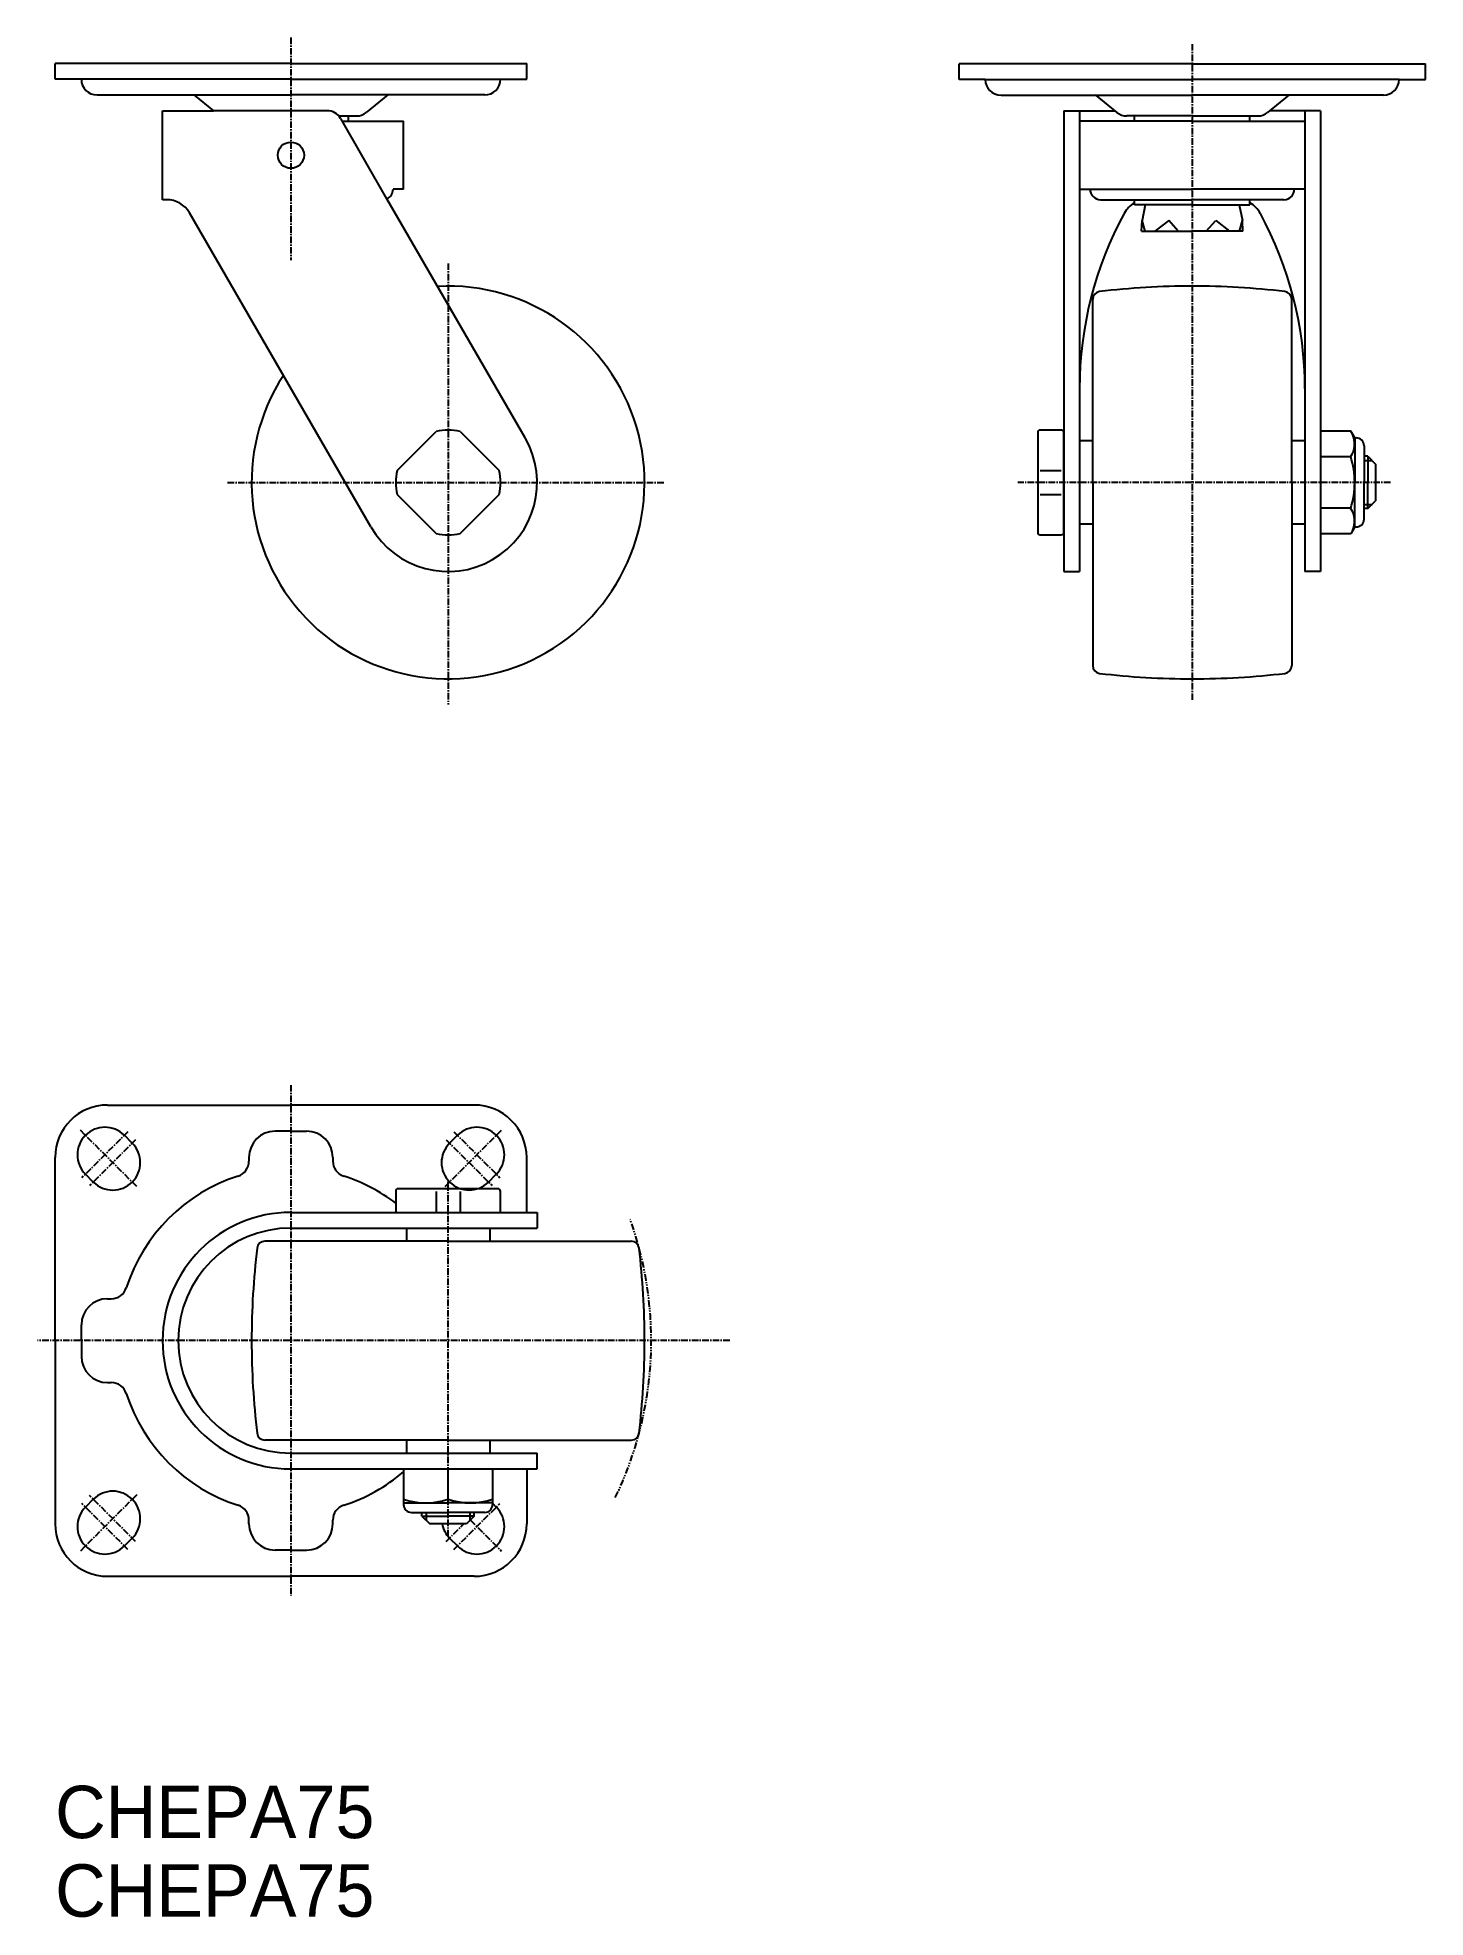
# Model space of a CAD drawing. Extents: x -2709 to -2444, y -149 to 210.
import ezdxf

# ---------------------------------------------------------------- set-up
doc = ezdxf.new("R2010")
doc.units = 0
doc.linetypes.add('CENTER', pattern=[2, 1.25, -0.25, 0.25, -0.25])
doc.linetypes.add('PHANTOM', pattern=[2.5, 1.25, -0.25, 0.25, -0.25, 0.25, -0.25])
doc.layers.get('0').update_dxf_attribs({"linetype": 'CONTINUOUS'})
doc.layers.add('CENTER', color=1, linetype='CENTER')

msp = doc.modelspace()

# ---------------------------------------------------------------- linework, layer by layer
at = {"color": 7, "linetype": 'CONTINUOUS'}
for p, q in [((-2705.44, 202.47), (-2705.44, 205.47)), ((-2660.44, 205.47), (-2705.44, 205.47)), ((-2660.44, 205.47), (-2615.44, 205.47)), ((-2615.44, 202.47), (-2615.44, 205.47)), ((-2488.4, 205.42), (-2532.9, 205.42)), ((-2532.9, 202.42), (-2532.9, 205.42)), ((-2488.4, 205.42), (-2443.9, 205.42)), ((-2443.9, 202.42), (-2443.9, 205.42)), ((-2660.44, 202.47), (-2705.44, 202.47)), ((-2660.44, 202.47), (-2615.44, 202.47)), ((-2527.9, 202.42), (-2532.9, 202.42)), ((-2527.9, 202.42), (-2488.4, 202.42)), ((-2448.9, 202.42), (-2488.4, 202.42)), ((-2448.9, 202.42), (-2443.9, 202.42)), ((-2697.44, 199.47), (-2660.44, 199.47)), ((-2678.94, 199.47), (-2675.24, 196.47)), ((-2623.44, 199.47), (-2660.44, 199.47)), ((-2641.94, 199.47), (-2646.05, 196.14)), ((-2524.9, 199.42), (-2488.4, 199.42)), ((-2506.9, 199.47), (-2502.79, 196.14)), ((-2451.9, 199.42), (-2488.4, 199.42)), ((-2469.9, 199.47), (-2474.01, 196.14)), ((-2684.94, 196.47), (-2675.24, 196.47)), ((-2684.94, 179.47), (-2684.94, 196.47)), ((-2653.54, 196.47), (-2675.24, 196.47)), ((-2651.3, 195.47), (-2647.94, 195.47)), ((-2642.1, 179.66), (-2650.94, 194.97)), ((-2650.65, 194.47), (-2638.94, 194.47)), ((-2649.44, 194.47), (-2649.44, 195.47)), ((-2638.94, 181.47), (-2638.94, 194.47)), ((-2512.9, 196.47), (-2512.9, 108.47)), ((-2512.9, 196.47), (-2503.2, 196.47)), ((-2509.9, 196.47), (-2509.9, 108.47)), ((-2488.4, 194.47), (-2509.9, 194.47)), ((-2488.4, 195.47), (-2500.9, 195.47)), ((-2499.4, 194.47), (-2499.4, 195.47)), ((-2488.4, 195.47), (-2475.9, 195.47)), ((-2488.4, 194.47), (-2466.9, 194.47)), ((-2477.4, 194.47), (-2477.4, 195.47)), ((-2463.9, 196.47), (-2473.61, 196.47)), ((-2466.9, 196.47), (-2466.9, 108.47)), ((-2463.9, 196.47), (-2463.9, 108.47)), ((-2615.72, 133.97), (-2642.1, 179.66)), ((-2638.94, 181.47), (-2640.94, 181.47)), ((-2509.9, 181.47), (-2488.4, 181.47)), ((-2466.9, 181.47), (-2488.4, 181.47)), ((-2684.14, 179.47), (-2684.94, 179.47)), ((-2645.17, 116.97), (-2679.81, 176.97)), ((-2505.9, 179.47), (-2488.4, 179.47)), ((-2499.4, 178.47), (-2499.4, 179.47)), ((-2488.4, 178.47), (-2499.4, 178.47)), ((-2497.38, 178.47), (-2497.99, 175.47)), ((-2470.9, 179.47), (-2488.4, 179.47)), ((-2488.4, 178.47), (-2477.4, 178.47)), ((-2479.42, 178.47), (-2478.81, 175.47)), ((-2477.4, 178.47), (-2477.4, 179.47)), ((-2498.09, 173.47), (-2497.99, 175.47)), ((-2498.09, 173.47), (-2488.4, 173.47)), ((-2497.4, 173.47), (-2497.99, 175.47)), ((-2492.9, 175.47), (-2495.54, 173.47)), ((-2491.08, 173.47), (-2492.9, 175.47)), ((-2478.72, 173.47), (-2488.4, 173.47)), ((-2485.73, 173.47), (-2483.9, 175.47)), ((-2483.9, 175.47), (-2481.27, 173.47)), ((-2479.4, 173.47), (-2478.81, 175.47)), ((-2478.72, 173.47), (-2478.81, 175.47)), ((-2507.4, 125.47), (-2507.4, 160.44)), ((-2469.4, 125.47), (-2469.4, 160.44)), ((-2512.9, 137.97), (-2512.9, 112.97)), ((-2640.18, 127.76), (-2632.73, 135.21)), ((-2628.16, 135.21), (-2620.71, 127.76)), ((-2517.9, 134.97), (-2517.9, 115.97)), ((-2513.4, 135.47), (-2517.4, 135.47)), ((-2512.9, 115.97), (-2512.9, 134.97)), ((-2507.4, 133.42), (-2509.9, 133.42)), ((-2466.9, 133.42), (-2469.4, 133.42)), ((-2458.16, 135.29), (-2463.9, 135.29)), ((-2457.4, 133.97), (-2458.16, 135.29)), ((-2457.4, 133.97), (-2457.1, 133.97)), ((-2457.4, 133.97), (-2457.4, 125.47)), ((-2458.16, 130.38), (-2463.9, 130.38)), ((-2455.6, 132.47), (-2455.6, 125.47)), ((-2454.9, 130.47), (-2455.6, 130.47)), ((-2454.9, 130.47), (-2454.9, 125.47)), ((-2454.9, 130.47), (-2453.4, 128.97)), ((-2453.4, 128.97), (-2453.4, 121.97)), ((-2640.18, 123.19), (-2632.73, 115.74)), ((-2628.16, 115.74), (-2620.71, 123.19)), ((-2507.4, 125.47), (-2507.4, 90.51)), ((-2469.4, 125.47), (-2469.4, 90.51)), ((-2457.4, 116.97), (-2457.4, 125.47)), ((-2455.6, 118.47), (-2455.6, 125.47)), ((-2454.9, 120.47), (-2454.9, 125.47)), ((-2458.16, 120.57), (-2463.9, 120.57)), ((-2454.9, 120.47), (-2455.6, 120.47)), ((-2454.9, 120.47), (-2453.4, 121.97)), ((-2517.4, 115.47), (-2513.4, 115.47)), ((-2507.4, 117.52), (-2509.9, 117.52)), ((-2466.9, 117.52), (-2469.4, 117.52)), ((-2458.16, 115.66), (-2463.9, 115.66)), ((-2457.4, 116.97), (-2458.16, 115.66)), ((-2457.4, 116.97), (-2457.1, 116.97)), ((-2512.9, 108.47), (-2509.9, 108.47)), ((-2463.9, 108.47), (-2466.9, 108.47)), ((-2695.44, 6.59), (-2660.44, 6.59)), ((-2625.44, 6.59), (-2660.44, 6.59)), ((-2690.73, -0.69), (-2692.23, 0.81)), ((-2660.44, 1.59), (-2663.44, 1.59)), ((-2660.44, 1.59), (-2657.44, 1.59)), ((-2630.16, -0.69), (-2628.66, 0.81)), ((-2705.44, -38.41), (-2705.44, -3.41)), ((-2668.44, -3.41), (-2668.44, -4.13)), ((-2652.44, -3.41), (-2652.44, -4.13)), ((-2615.44, -13.91), (-2615.44, -3.41)), ((-2698.16, -8.12), (-2699.66, -6.62)), ((-2622.73, -8.12), (-2621.23, -6.62)), ((-2640.44, -9.91), (-2640.44, -13.91)), ((-2620.94, -9.41), (-2639.94, -9.41)), ((-2620.44, -13.91), (-2620.44, -9.91)), ((-2660.44, -13.91), (-2613.44, -13.91)), ((-2613.44, -13.91), (-2613.44, -16.91)), ((-2660.44, -16.91), (-2613.44, -16.91)), ((-2638.39, -16.91), (-2638.39, -19.41)), ((-2622.49, -16.91), (-2622.49, -19.41)), ((-2630.44, -19.41), (-2665.41, -19.41)), ((-2630.44, -19.41), (-2595.48, -19.41)), ((-2695.44, -30.41), (-2694.72, -30.41)), ((-2700.44, -38.41), (-2700.44, -35.41)), ((-2705.44, -38.41), (-2705.44, -73.41)), ((-2700.44, -38.41), (-2700.44, -41.41)), ((-2695.44, -46.41), (-2694.72, -46.41)), ((-2630.44, -57.41), (-2665.41, -57.41)), ((-2638.39, -57.41), (-2638.39, -59.91)), ((-2630.44, -57.41), (-2595.48, -57.41)), ((-2622.49, -57.41), (-2622.49, -59.91)), ((-2660.44, -59.91), (-2613.44, -59.91)), ((-2613.44, -62.91), (-2613.44, -59.91)), ((-2660.44, -62.91), (-2613.44, -62.91)), ((-2638.94, -62.91), (-2638.94, -69.71)), ((-2630.44, -68.65), (-2630.44, -62.91)), ((-2621.94, -62.91), (-2621.94, -69.71)), ((-2615.44, -62.91), (-2615.44, -73.41)), ((-2698.16, -68.69), (-2699.66, -70.19)), ((-2638.94, -69.41), (-2630.44, -69.41)), ((-2637.44, -71.21), (-2630.44, -71.21)), ((-2635.44, -71.91), (-2635.44, -71.21)), ((-2621.94, -69.41), (-2630.44, -69.41)), ((-2623.44, -71.21), (-2630.44, -71.21)), ((-2625.44, -71.91), (-2625.44, -71.21)), ((-2622.02, -69.41), (-2621.23, -70.19)), ((-2668.44, -73.41), (-2668.44, -72.68)), ((-2652.44, -73.41), (-2652.44, -72.68)), ((-2635.44, -71.91), (-2630.44, -71.91)), ((-2635.44, -71.91), (-2633.94, -73.41)), ((-2626.94, -73.41), (-2633.94, -73.41)), ((-2625.44, -71.91), (-2630.44, -71.91)), ((-2625.44, -71.91), (-2626.94, -73.41)), ((-2690.73, -76.12), (-2692.23, -77.62)), ((-2660.44, -78.41), (-2663.44, -78.41)), ((-2660.44, -78.41), (-2657.44, -78.41)), ((-2630.16, -76.12), (-2628.66, -77.62)), ((-2695.44, -83.41), (-2660.44, -83.41)), ((-2625.44, -83.41), (-2660.44, -83.41))]:
    msp.add_line(p, q, dxfattribs=at)
at = {"color": 3, "linetype": 'CONTINUOUS'}
for p, q in [((-2455.6, 129.66), (-2454.09, 129.66)), ((-2517.4, 127.76), (-2513.4, 127.76)), ((-2517.4, 123.19), (-2513.4, 123.19)), ((-2455.6, 121.28), (-2454.09, 121.28)), ((-2632.73, -9.91), (-2632.73, -13.91)), ((-2628.16, -9.91), (-2628.16, -13.91)), ((-2634.63, -71.21), (-2634.63, -72.72)), ((-2626.26, -71.21), (-2626.26, -72.72))]:
    msp.add_line(p, q, dxfattribs=at)
msp.add_circle((-2660.44, 187.97), 2.5, dxfattribs=at)
at = {"color": 7, "linetype": 'CONTINUOUS'}
for centre, radius, start, end in [((-2697.44, 202.47), 3, 180, 270), ((-2623.44, 202.47), 3, 270, 0), ((-2524.9, 202.42), 3, 180, 270), ((-2451.9, 202.42), 3, 270, 0), ((-2653.54, 193.47), 3, 30, 90), ((-2647.94, 198.47), 3, 270, 309.0133), ((-2500.9, 198.47), 3, 230.9867, 270), ((-2475.9, 198.47), 3, 270, 309.0133), ((-2642.94, 181.47), 2, 294.9893, 0), ((-2505.9, 181.47), 2, 180, 270), ((-2470.9, 181.47), 2, 270, 0), ((-2684.14, 174.47), 5, 30, 90), ((-2439.96, 143.43), 69.94, 151.4473, 180), ((-2497.01, 174.47), 5, 118.6588, 151.4473), ((-2479.8, 174.47), 5, 28.5527, 61.3412), ((-2536.84, 143.43), 69.94, 0, 28.5527), ((-2630.44, 125.47), 37.5, 146.9577, 93.0423), ((-2505.9, 160.44), 1.5, 96.7678, 180), ((-2488.4, 12.97), 150, 90, 96.7678), ((-2488.4, 12.97), 150, 83.2322, 90), ((-2470.9, 160.44), 1.5, 0, 83.2322), ((-2630.44, 125.47), 17, 210, 30), ((-2630.44, 125.47), 10, 76.7883, 103.2117), ((-2517.4, 134.97), 0.5, 90, 180), ((-2513.4, 134.97), 0.5, 0, 90), ((-2461.75, 132.83), 4.34, 325.6158, 25.6158), ((-2457.1, 132.47), 1.5, 0, 90), ((-2473.64, 125.47), 16.24, 0, 17.588), ((-2630.44, 125.47), 10, 166.7883, 193.2117), ((-2630.44, 125.47), 10, 346.7883, 13.2117), ((-2473.64, 125.47), 16.24, 342.412, 0), ((-2461.75, 118.11), 4.34, 334.3842, 34.3842), ((-2457.1, 118.47), 1.5, 270, 0), ((-2630.44, 125.47), 10, 256.7883, 283.2117), ((-2517.4, 115.97), 0.5, 180, 270), ((-2513.4, 115.97), 0.5, 270, 0), ((-2505.9, 90.51), 1.5, 180, 263.2322), ((-2470.9, 90.51), 1.5, 276.7678, 0), ((-2488.4, 237.97), 150, 263.2322, 270), ((-2488.4, 237.97), 150, 270, 276.7678), ((-2695.44, -3.41), 10, 90, 180), ((-2625.44, -3.41), 10, 0, 90), ((-2695.94, -2.91), 5.25, 45, 225), ((-2663.44, -3.41), 5, 90, 180), ((-2657.44, -3.41), 5, 0, 90), ((-2624.94, -2.91), 5.25, 315, 135), ((-2694.44, -4.41), 5.25, 225, 45), ((-2626.44, -4.41), 5.25, 135, 315), ((-2660.44, -38.41), 33, 107.7916, 162.2084), ((-2671.44, -4.13), 3, 287.7916, 0), ((-2649.44, -4.13), 3, 180, 252.2084), ((-2660.44, -38.41), 33, 52.6948, 72.2084), ((-2639.94, -9.91), 0.5, 90, 180), ((-2620.94, -9.91), 0.5, 0, 90), ((-2660.44, -38.41), 24.5, 90, 180), ((-2660.44, -38.41), 21.5, 90, 270), ((-2517.94, -38.41), 150, 173.2322, 180), ((-2665.41, -20.91), 1.5, 90, 173.2322), ((-2595.48, -20.91), 1.5, 6.7678, 90), ((-2742.94, -38.41), 150, 0, 6.7678), ((-2694.72, -27.41), 3, 270, 342.2084), ((-2695.44, -35.41), 5, 90, 180), ((-2660.44, -38.41), 24.5, 180, 270), ((-2517.94, -38.41), 150, 180, 186.7678), ((-2742.94, -38.41), 150, 353.2322, 0), ((-2695.44, -41.41), 5, 180, 270), ((-2694.72, -49.41), 3, 17.7916, 90), ((-2660.44, -38.41), 33, 197.7916, 252.2084), ((-2665.41, -55.91), 1.5, 186.7678, 270), ((-2595.48, -55.91), 1.5, 270, 353.2322), ((-2660.44, -38.41), 33, 287.7916, 310.6559), ((-2694.44, -72.41), 5.25, 315, 135), ((-2695.94, -73.91), 5.25, 135, 315), ((-2671.44, -72.68), 3, 0, 72.2084), ((-2649.44, -72.68), 3, 107.7916, 180), ((-2634.69, -57.13), 12.28, 249.7438, 290.2562), ((-2637.44, -69.71), 1.5, 180, 270), ((-2626.19, -57.13), 12.28, 249.7438, 290.2562), ((-2624.94, -73.91), 5.25, 225, 45), ((-2623.44, -69.71), 1.5, 270, 0), ((-2695.44, -73.41), 10, 180, 270), ((-2663.44, -73.41), 5, 180, 270), ((-2657.44, -73.41), 5, 270, 0), ((-2626.44, -72.41), 5.25, 190.9806, 225), ((-2625.44, -73.41), 10, 270, 0)]:
    msp.add_arc(centre, radius, start, end, dxfattribs=at)
at = {"color": 3, "linetype": 'PHANTOM'}
msp.add_arc((-2660.44, -38.41), 68.78, 334.1751, 19.666, dxfattribs=at)
at = {"layer": 'CENTER', "color": 1, "linetype": 'CENTER'}
for p, q in [((-2660.44, 210.42), (-2660.44, 167.94)), ((-2488.4, 209.2), (-2488.4, 83.84)), ((-2630.44, 167.3), (-2630.44, 83.09)), ((-2672.53, 125.47), (-2589.07, 125.47)), ((-2450.57, 125.47), (-2521.7, 125.47)), ((-2660.44, 10.41), (-2660.44, -87.11)), ((-2689.87, -8.98), (-2700.63, 1.78)), ((-2691.58, 1.46), (-2700.35, -7.31)), ((-2631.02, -8.98), (-2620.25, 1.78)), ((-2629.31, 1.46), (-2620.53, -7.31)), ((-2690.08, -0.04), (-2698.85, -8.81)), ((-2630.81, -0.04), (-2622.03, -8.81)), ((-2630.44, -75.81), (-2630.44, -7.81)), ((-2576.67, -38.41), (-2708.78, -38.41)), ((-2689.87, -67.83), (-2700.63, -78.59)), ((-2690.08, -76.77), (-2698.85, -68)), ((-2691.58, -78.27), (-2700.35, -69.5)), ((-2629.31, -78.27), (-2620.53, -69.5)), ((-2630.81, -76.77), (-2627.44, -73.41)), ((-2626.19, -72.66), (-2620.25, -78.59))]:
    msp.add_line(p, q, dxfattribs=at)

# ---------------------------------------------------------------- texts
at = {"color": 7, "linetype": 'CONTINUOUS'}
for p in [(-2705.44, -133.41), (-2705.44, -148.41)]:
    msp.add_text('CHEPA75', height=10, dxfattribs=at).set_placement(p)

doc.saveas('drawing.dxf')
